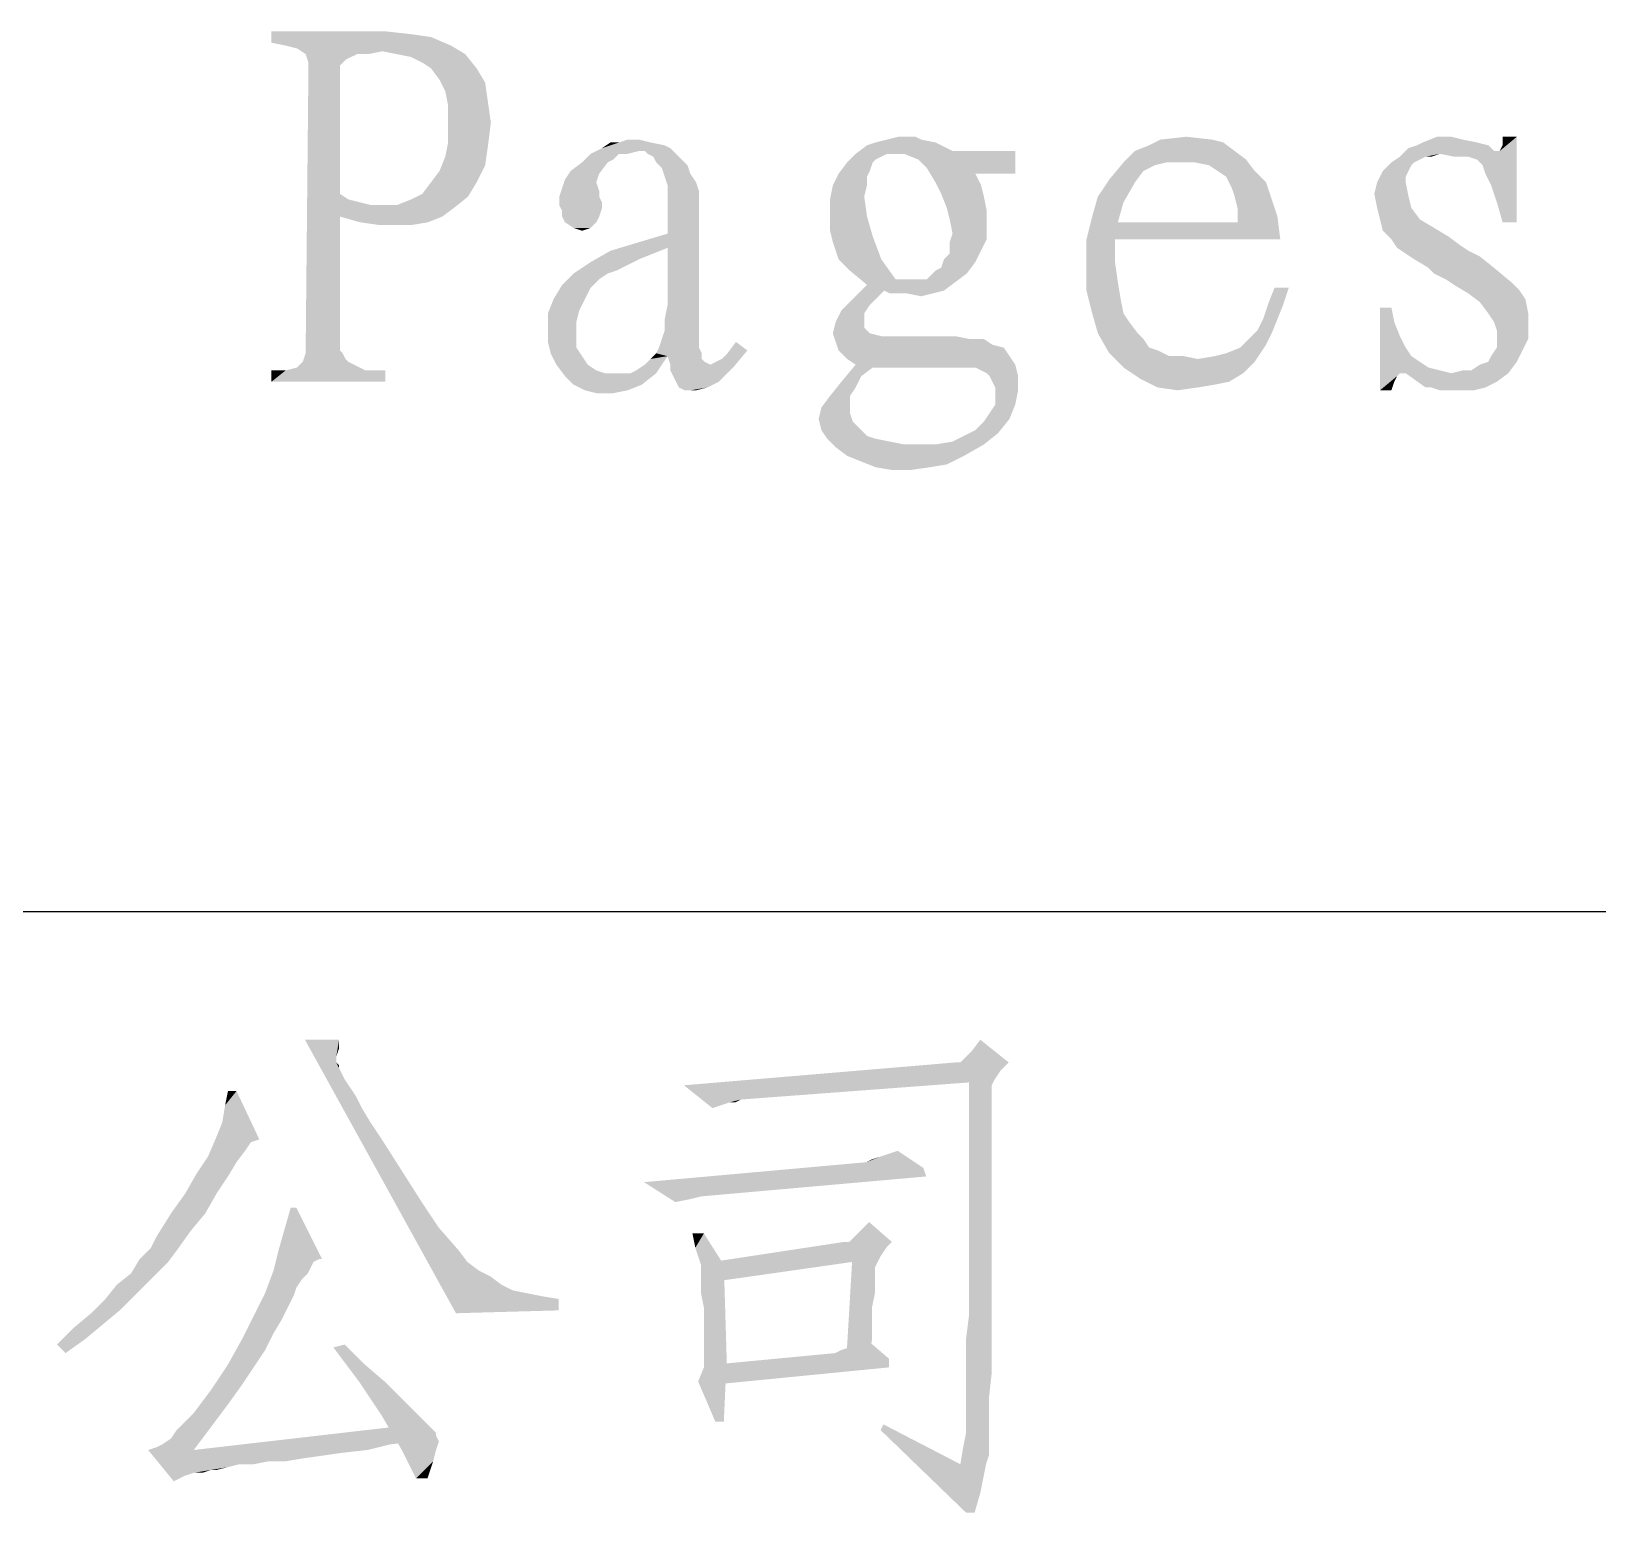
# Model space of a CAD drawing. Header units: millimetres. Extents: x 336 to 634, y 189 to 399.
# Drawn here: x 610.44 to 618.58, y 198.05 to 205.75 of the extents above; entities that cross this region are included whole.
import ezdxf

# ---------------------------------------------------------------- set-up
doc = ezdxf.new("R2010")
doc.units = ezdxf.units.MM

msp = doc.modelspace()

# ---------------------------------------------------------------- linework, layer by layer
at = {"color": 7, "linetype": 'Continuous'}
msp.add_line((448.54993, 201.17685), (628.54993, 201.17685), dxfattribs=at)
for points in [[(612.2788, 205.75304), (612.41213, 205.73823), (611.68621, 205.69378)], [(612.2788, 205.75304), (611.68621, 205.69378), (611.68621, 205.75304)], [(612.41213, 205.73823), (612.51584, 205.72341), (611.68621, 205.69378)], [(611.76028, 205.67897), (611.68621, 205.69378), (612.51584, 205.72341)], [(611.76028, 205.67897), (612.51584, 205.72341), (612.61954, 205.67897)], [(612.61954, 205.67897), (611.81954, 205.66415), (611.76028, 205.67897)], [(612.26398, 205.64934), (611.81954, 205.66415), (612.61954, 205.67897)], [(612.26398, 205.64934), (611.86398, 205.63452), (611.81954, 205.66415)], [(612.13065, 205.63452), (611.86398, 205.63452), (612.26398, 205.64934)], [(612.13065, 205.63452), (611.8788, 205.59008), (611.86398, 205.63452)], [(612.13065, 205.63452), (612.07139, 205.60489), (611.8788, 205.59008)], [(611.8788, 205.59008), (612.07139, 205.60489), (612.04176, 205.57526)], [(612.13065, 205.63452), (612.26398, 205.64934), (612.18991, 205.63452)], [(612.33806, 205.63452), (612.26398, 205.64934), (612.61954, 205.67897)], [(612.33806, 205.63452), (612.61954, 205.67897), (612.69361, 205.63452)], [(612.69361, 205.63452), (612.41213, 205.61971), (612.33806, 205.63452)], [(612.47139, 205.59008), (612.41213, 205.61971), (612.69361, 205.63452)], [(612.51584, 205.56045), (612.47139, 205.59008), (612.69361, 205.63452)], [(612.51584, 205.56045), (612.69361, 205.63452), (612.75287, 205.56045)], [(612.04176, 205.57526), (611.86398, 204.07897), (611.8788, 205.59008)], [(612.04176, 205.57526), (612.04176, 204.9086), (611.86398, 204.07897)], [(612.75287, 205.56045), (612.56028, 205.50119), (612.51584, 205.56045)], [(612.56028, 205.50119), (612.75287, 205.56045), (612.79732, 205.48638)], [(612.79732, 205.48638), (612.58991, 205.44193), (612.56028, 205.50119)], [(612.58991, 205.44193), (612.79732, 205.48638), (612.81213, 205.38267)], [(612.81213, 205.38267), (612.60472, 205.36786), (612.58991, 205.44193)], [(612.60472, 205.27897), (612.60472, 205.36786), (612.81213, 205.38267)], [(612.60472, 205.27897), (612.81213, 205.38267), (612.82695, 205.27897)], [(612.82695, 205.27897), (612.60472, 205.17526), (612.60472, 205.27897)], [(612.60472, 205.17526), (612.82695, 205.27897), (612.81213, 205.16045)], [(614.98991, 205.20489), (615.03435, 205.20489), (614.88621, 205.19008)], [(614.98991, 205.20489), (614.88621, 205.19008), (614.94547, 205.20489)], [(614.88621, 205.19008), (615.03435, 205.20489), (615.06398, 205.19008)], [(616.30843, 205.19008), (616.44176, 205.20489), (616.57509, 205.19008)], [(617.81954, 205.20489), (617.8788, 205.19008), (617.67139, 205.17526)], [(617.81954, 205.20489), (617.67139, 205.17526), (617.74547, 205.20489)], [(617.99732, 205.0123), (618.07139, 205.13082), (618.16028, 205.20489)], [(618.02695, 204.95304), (617.99732, 205.0123), (618.16028, 205.20489)], [(618.05658, 204.86415), (618.02695, 204.95304), (618.16028, 205.20489)], [(618.08621, 204.76045), (618.05658, 204.86415), (618.16028, 205.20489)], [(618.07139, 205.13082), (618.08621, 205.16045), (618.16028, 205.20489)], [(618.16028, 205.20489), (618.08621, 205.16045), (618.08621, 205.20489)], [(618.08621, 204.76045), (618.16028, 205.20489), (618.16028, 204.76045)], [(612.81213, 205.16045), (612.58991, 205.10119), (612.60472, 205.17526)], [(612.58991, 205.10119), (612.81213, 205.16045), (612.79732, 205.05675)], [(613.49361, 205.116), (613.46398, 205.08638), (613.30102, 205.07156)], [(613.49361, 205.116), (613.30102, 205.07156), (613.34547, 205.116)], [(613.76028, 205.14563), (613.59732, 205.13082), (613.34547, 205.116)], [(613.76028, 205.14563), (613.34547, 205.116), (613.40472, 205.14563)], [(613.49361, 205.116), (613.34547, 205.116), (613.59732, 205.13082)], [(613.65658, 205.17526), (613.73065, 205.16045), (613.40472, 205.14563)], [(613.49361, 205.17526), (613.65658, 205.17526), (613.40472, 205.14563)], [(613.49361, 205.17526), (613.40472, 205.14563), (613.44917, 205.17526)], [(613.40472, 205.14563), (613.73065, 205.16045), (613.76028, 205.14563)], [(613.59732, 205.19008), (613.49361, 205.17526), (613.53806, 205.19008)], [(613.49361, 205.17526), (613.59732, 205.19008), (613.65658, 205.17526)], [(613.49361, 205.116), (613.59732, 205.13082), (613.53806, 205.116)], [(613.62695, 205.13082), (613.59732, 205.13082), (613.76028, 205.14563)], [(613.64176, 205.116), (613.62695, 205.13082), (613.76028, 205.14563)], [(613.64176, 205.116), (613.76028, 205.14563), (613.78991, 205.116)], [(613.78991, 205.116), (613.67139, 205.10119), (613.64176, 205.116)], [(613.67139, 205.10119), (613.78991, 205.116), (613.81954, 205.08638)], [(614.88621, 205.11601), (614.85658, 205.10119), (614.6788, 205.07156)], [(614.88621, 205.11601), (614.6788, 205.07156), (614.72324, 205.11601)], [(615.22695, 205.13082), (614.72324, 205.11601), (614.7825, 205.16045)], [(615.22695, 205.13082), (615.55287, 205.13082), (614.72324, 205.11601)], [(614.88621, 205.11601), (614.72324, 205.11601), (615.55287, 205.13082)], [(615.13806, 205.17526), (614.7825, 205.16045), (614.82695, 205.17526)], [(614.7825, 205.16045), (615.13806, 205.17526), (615.22695, 205.13082)], [(615.06398, 205.19008), (614.82695, 205.17526), (614.88621, 205.19008)], [(614.82695, 205.17526), (615.06398, 205.19008), (615.13806, 205.17526)], [(614.91584, 205.11601), (614.88621, 205.11601), (615.55287, 205.13082)], [(614.97509, 205.11601), (614.91584, 205.11601), (615.55287, 205.13082)], [(615.04917, 205.08638), (614.97509, 205.11601), (615.55287, 205.13082)], [(615.09361, 205.04193), (615.04917, 205.08638), (615.55287, 205.13082)], [(615.34547, 205.0123), (615.09361, 205.04193), (615.55287, 205.13082)], [(615.34547, 205.0123), (615.55287, 205.13082), (615.55287, 205.0123)], [(616.69361, 205.13082), (616.75287, 205.08638), (616.11584, 205.07156)], [(616.69361, 205.13082), (616.11584, 205.07156), (616.17509, 205.13082)], [(616.17509, 205.13082), (616.24917, 205.16045), (616.63435, 205.17526)], [(616.17509, 205.13082), (616.63435, 205.17526), (616.69361, 205.13082)], [(616.57509, 205.19008), (616.63435, 205.17526), (616.24917, 205.16045)], [(616.57509, 205.19008), (616.24917, 205.16045), (616.30843, 205.19008)], [(617.76028, 205.11601), (617.55287, 205.10119), (617.59732, 205.14563)], [(617.68621, 205.10119), (617.55287, 205.10119), (617.76028, 205.11601)], [(618.01213, 205.16045), (617.59732, 205.14563), (617.64176, 205.16045)], [(617.59732, 205.14563), (618.01213, 205.16045), (618.04176, 205.13082)], [(617.59732, 205.14563), (618.04176, 205.13082), (617.76028, 205.11601)], [(617.95287, 205.17526), (617.64176, 205.16045), (617.67139, 205.17526)], [(617.64176, 205.16045), (617.95287, 205.17526), (618.01213, 205.16045)], [(617.67139, 205.17526), (617.8788, 205.19008), (617.95287, 205.17526)], [(617.68621, 205.10119), (617.76028, 205.11601), (617.71584, 205.10119)], [(618.05658, 205.13082), (618.07139, 205.13082), (617.76028, 205.11601)], [(618.04176, 205.13082), (618.05658, 205.13082), (617.76028, 205.11601)], [(617.83435, 205.10119), (617.76028, 205.11601), (618.07139, 205.13082)], [(617.90843, 205.10119), (617.83435, 205.10119), (618.07139, 205.13082)], [(617.95287, 205.08638), (617.90843, 205.10119), (618.07139, 205.13082)], [(617.9825, 205.05675), (617.95287, 205.08638), (618.07139, 205.13082)], [(617.99732, 205.0123), (617.9825, 205.05675), (618.07139, 205.13082)], [(612.51584, 204.96786), (612.56028, 205.02712), (612.79732, 205.05675)], [(612.51584, 204.96786), (612.79732, 205.05675), (612.75287, 204.96786)], [(612.79732, 205.05675), (612.56028, 205.02712), (612.58991, 205.10119)], [(613.43435, 205.07156), (613.24176, 205.02712), (613.30102, 205.07156)], [(613.24176, 205.02712), (613.43435, 205.07156), (613.38991, 205.0123)], [(613.30102, 205.07156), (613.46398, 205.08638), (613.43435, 205.07156)], [(613.81954, 205.08638), (613.68621, 205.07156), (613.67139, 205.10119)], [(613.68621, 205.07156), (613.81954, 205.08638), (613.84917, 205.05675)], [(613.84917, 205.05675), (613.71584, 205.04193), (613.68621, 205.07156)], [(613.71584, 205.04193), (613.84917, 205.05675), (613.86398, 205.0123)], [(613.86398, 205.0123), (613.73065, 204.99749), (613.71584, 205.04193)], [(614.81213, 205.07156), (614.79732, 205.02712), (614.63435, 205.0123)], [(614.81213, 205.07156), (614.63435, 205.0123), (614.6788, 205.07156)], [(614.85658, 205.10119), (614.82695, 205.08638), (614.6788, 205.07156)], [(614.6788, 205.07156), (614.82695, 205.08638), (614.81213, 205.07156)], [(615.34547, 205.0123), (615.13806, 204.96786), (615.09361, 205.04193)], [(616.2788, 205.05675), (616.04176, 204.98267), (616.11584, 205.07156)], [(616.2788, 205.05675), (616.21954, 205.02712), (616.04176, 204.98267)], [(616.33806, 205.07156), (616.11584, 205.07156), (616.75287, 205.08638)], [(616.11584, 205.07156), (616.33806, 205.07156), (616.2788, 205.05675)], [(616.41213, 205.07156), (616.33806, 205.07156), (616.75287, 205.08638)], [(616.48621, 205.07156), (616.41213, 205.07156), (616.75287, 205.08638)], [(616.56028, 205.05675), (616.48621, 205.07156), (616.75287, 205.08638)], [(616.60472, 205.02712), (616.56028, 205.05675), (616.75287, 205.08638)], [(616.60472, 205.02712), (616.75287, 205.08638), (616.79732, 205.02712)], [(617.62695, 205.07156), (617.61213, 205.05675), (617.46398, 205.02712)], [(617.62695, 205.07156), (617.46398, 205.02712), (617.50843, 205.07156)], [(617.46398, 205.02712), (617.61213, 205.05675), (617.59732, 205.02712)], [(617.68621, 205.10119), (617.65658, 205.08638), (617.50843, 205.07156)], [(617.68621, 205.10119), (617.50843, 205.07156), (617.55287, 205.10119)], [(617.50843, 205.07156), (617.65658, 205.08638), (617.62695, 205.07156)], [(612.75287, 204.96786), (612.47139, 204.9086), (612.51584, 204.96786)], [(612.47139, 204.9086), (612.75287, 204.96786), (612.70843, 204.89378)], [(613.37509, 204.96786), (613.19732, 204.93823), (613.21213, 204.98267)], [(613.19732, 204.93823), (613.37509, 204.96786), (613.38991, 204.92341)], [(613.38991, 205.0123), (613.21213, 204.98267), (613.24176, 205.02712)], [(613.21213, 204.98267), (613.38991, 205.0123), (613.37509, 204.96786)], [(613.73065, 204.99749), (613.86398, 205.0123), (613.89361, 204.96786)], [(613.89361, 204.96786), (613.74547, 204.95304), (613.73065, 204.99749)], [(613.74547, 204.95304), (613.89361, 204.96786), (613.90843, 204.92341)], [(613.90843, 204.92341), (613.74547, 204.89378), (613.74547, 204.95304)], [(614.7825, 204.95304), (614.76769, 204.89378), (614.58991, 204.87897)], [(614.7825, 204.95304), (614.58991, 204.87897), (614.60472, 204.95304)], [(614.7825, 204.99749), (614.60472, 204.95304), (614.63435, 205.0123)], [(614.60472, 204.95304), (614.7825, 204.99749), (614.7825, 204.95304)], [(614.63435, 205.0123), (614.79732, 205.02712), (614.7825, 204.99749)], [(615.13806, 204.96786), (615.34547, 205.0123), (615.37509, 204.95304)], [(615.37509, 204.95304), (615.16769, 204.9086), (615.13806, 204.96786)], [(615.16769, 204.9086), (615.37509, 204.95304), (615.38991, 204.89378)], [(616.17509, 204.96786), (615.9825, 204.89378), (616.04176, 204.98267)], [(615.9825, 204.89378), (616.17509, 204.96786), (616.11584, 204.86415)], [(616.04176, 204.98267), (616.21954, 205.02712), (616.17509, 204.96786)], [(616.79732, 205.02712), (616.64917, 204.99749), (616.60472, 205.02712)], [(616.64917, 204.99749), (616.79732, 205.02712), (616.85658, 204.96786)], [(616.85658, 204.96786), (616.6788, 204.93823), (616.64917, 204.99749)], [(616.69361, 204.89378), (616.6788, 204.93823), (616.85658, 204.96786)], [(616.69361, 204.89378), (616.85658, 204.96786), (616.88621, 204.87897)], [(617.5825, 204.96786), (617.41954, 204.9086), (617.43435, 204.96786)], [(617.41954, 204.9086), (617.5825, 204.96786), (617.59732, 204.89378)], [(617.59732, 205.02712), (617.5825, 204.99749), (617.43435, 204.96786)], [(617.59732, 205.02712), (617.43435, 204.96786), (617.46398, 205.02712)], [(617.43435, 204.96786), (617.5825, 204.99749), (617.5825, 204.96786)], [(612.04176, 204.9086), (612.04176, 204.79008), (611.86398, 204.07897)], [(612.04176, 204.9086), (612.08621, 204.87897), (612.04176, 204.79008)], [(612.08621, 204.87897), (612.14547, 204.86415), (612.04176, 204.79008)], [(612.33806, 204.84934), (612.41213, 204.87897), (612.70843, 204.89378)], [(612.33806, 204.84934), (612.70843, 204.89378), (612.63435, 204.83452)], [(612.70843, 204.89378), (612.41213, 204.87897), (612.47139, 204.9086)], [(613.38991, 204.92341), (613.1825, 204.89378), (613.19732, 204.93823)], [(613.1825, 204.89378), (613.38991, 204.92341), (613.38991, 204.89378)], [(613.38991, 204.89378), (613.40472, 204.86415), (613.1825, 204.84934)], [(613.38991, 204.89378), (613.1825, 204.84934), (613.1825, 204.89378)], [(613.74547, 204.89378), (613.90843, 204.92341), (613.90843, 204.86415)], [(613.90843, 204.86415), (613.74547, 204.70119), (613.74547, 204.89378)], [(614.58991, 204.80489), (614.58991, 204.87897), (614.76769, 204.89378)], [(614.58991, 204.80489), (614.76769, 204.89378), (614.7825, 204.79008)], [(615.38991, 204.89378), (615.19732, 204.83452), (615.16769, 204.9086)], [(615.19732, 204.83452), (615.38991, 204.89378), (615.40472, 204.81971)], [(616.11584, 204.86415), (615.95287, 204.79008), (615.9825, 204.89378)], [(616.88621, 204.87897), (616.70843, 204.83452), (616.69361, 204.89378)], [(616.70843, 204.83452), (616.88621, 204.87897), (616.91584, 204.79008)], [(617.59732, 204.89378), (617.43435, 204.83452), (617.41954, 204.9086)], [(617.43435, 204.83452), (617.59732, 204.89378), (617.61213, 204.83452)], [(612.04176, 204.79008), (612.04176, 204.09378), (611.86398, 204.07897)], [(612.14547, 204.86415), (612.20472, 204.84934), (612.04176, 204.79008)], [(612.33806, 204.84934), (612.63435, 204.83452), (612.04176, 204.79008)], [(612.2788, 204.84934), (612.33806, 204.84934), (612.04176, 204.79008)], [(612.20472, 204.84934), (612.2788, 204.84934), (612.04176, 204.79008)], [(612.04176, 204.79008), (612.63435, 204.83452), (612.57509, 204.79008)], [(612.57509, 204.79008), (612.14547, 204.76045), (612.04176, 204.79008)], [(612.14547, 204.76045), (612.57509, 204.79008), (612.50102, 204.76045)], [(613.1825, 204.84934), (613.40472, 204.86415), (613.40472, 204.83452)], [(613.40472, 204.83452), (613.19732, 204.81971), (613.1825, 204.84934)], [(613.19732, 204.79008), (613.19732, 204.81971), (613.40472, 204.83452)], [(613.19732, 204.79008), (613.40472, 204.83452), (613.38991, 204.79008)], [(613.38991, 204.79008), (613.21213, 204.76045), (613.19732, 204.79008)], [(613.21213, 204.76045), (613.38991, 204.79008), (613.37509, 204.76045)], [(613.73065, 204.25675), (613.74547, 204.33082), (613.90843, 204.86415)], [(613.73065, 204.19749), (613.73065, 204.25675), (613.90843, 204.86415)], [(613.73065, 204.19749), (613.90843, 204.86415), (613.90843, 204.1086)], [(613.74547, 204.62712), (613.74547, 204.70119), (613.90843, 204.86415)], [(613.74547, 204.5086), (613.74547, 204.62712), (613.90843, 204.86415)], [(613.74547, 204.41971), (613.74547, 204.5086), (613.90843, 204.86415)], [(613.74547, 204.33082), (613.74547, 204.41971), (613.90843, 204.86415)], [(614.7825, 204.79008), (614.58991, 204.71601), (614.58991, 204.80489)], [(614.58991, 204.71601), (614.7825, 204.79008), (614.81213, 204.68638)], [(615.40472, 204.81971), (615.21213, 204.77526), (615.19732, 204.83452)], [(615.21213, 204.77526), (615.40472, 204.81971), (615.40472, 204.74563)], [(616.08621, 204.76045), (615.92324, 204.67156), (615.95287, 204.79008)], [(615.95287, 204.79008), (616.11584, 204.86415), (616.08621, 204.76045)], [(616.91584, 204.79008), (616.70843, 204.76045), (616.70843, 204.83452)], [(616.70843, 204.76045), (616.91584, 204.79008), (616.93065, 204.67156)], [(617.61213, 204.83452), (617.44917, 204.77526), (617.43435, 204.83452)], [(617.44917, 204.77526), (617.61213, 204.83452), (617.65658, 204.77526)], [(612.50102, 204.76045), (612.24917, 204.74563), (612.14547, 204.76045)], [(612.33806, 204.74563), (612.24917, 204.74563), (612.50102, 204.76045)], [(612.33806, 204.74563), (612.50102, 204.76045), (612.41213, 204.74563)], [(613.37509, 204.76045), (613.25658, 204.73082), (613.21213, 204.76045)], [(613.25658, 204.73082), (613.37509, 204.76045), (613.34547, 204.73082)], [(613.34547, 204.73082), (613.30102, 204.71601), (613.25658, 204.73082)], [(614.81213, 204.68638), (614.60472, 204.65674), (614.58991, 204.71601)], [(615.40472, 204.74563), (615.22695, 204.70119), (615.21213, 204.77526)], [(615.22695, 204.70119), (615.40472, 204.74563), (615.40472, 204.67156)], [(616.08621, 204.76045), (616.70843, 204.76045), (615.92324, 204.67156)], [(616.07139, 204.67156), (615.92324, 204.67156), (616.70843, 204.76045)], [(616.93065, 204.67156), (616.07139, 204.67156), (616.70843, 204.76045)], [(617.65658, 204.77526), (617.46398, 204.71601), (617.44917, 204.77526)], [(617.65658, 204.77526), (617.73065, 204.73082), (617.46398, 204.71601)], [(617.46398, 204.71601), (617.73065, 204.73082), (617.80472, 204.68638)], [(617.80472, 204.68638), (617.50843, 204.67156), (617.46398, 204.71601)], [(613.74547, 204.62712), (613.44917, 204.6123), (613.59732, 204.65675)], [(613.44917, 204.6123), (613.74547, 204.62712), (613.67139, 204.59749)], [(613.74547, 204.62712), (613.59732, 204.65675), (613.74547, 204.70119)], [(614.61954, 204.6123), (614.60472, 204.65674), (614.81213, 204.68638)], [(614.63435, 204.56786), (614.61954, 204.6123), (614.81213, 204.68638)], [(614.63435, 204.56786), (614.81213, 204.68638), (614.85658, 204.56786)], [(615.40472, 204.67156), (615.21213, 204.65674), (615.22695, 204.70119)], [(615.21213, 204.65674), (615.40472, 204.67156), (615.37509, 204.6123)], [(615.37509, 204.6123), (615.21213, 204.59749), (615.21213, 204.65674)], [(616.07139, 204.67156), (616.07139, 204.55304), (615.92324, 204.53823)], [(616.07139, 204.67156), (615.92324, 204.53823), (615.92324, 204.67156)], [(617.50843, 204.67156), (617.80472, 204.68638), (617.86398, 204.64193)], [(617.86398, 204.64193), (617.53806, 204.62712), (617.50843, 204.67156)], [(617.53806, 204.62712), (617.86398, 204.64193), (617.90843, 204.6123)], [(617.90843, 204.6123), (617.62695, 204.56786), (617.53806, 204.62712)], [(613.53806, 204.53823), (613.25658, 204.49378), (613.34547, 204.55304)], [(613.67139, 204.59749), (613.34547, 204.55304), (613.44917, 204.6123)], [(613.67139, 204.59749), (613.59732, 204.56786), (613.34547, 204.55304)], [(613.34547, 204.55304), (613.59732, 204.56786), (613.53806, 204.53823)], [(614.85658, 204.56786), (614.69361, 204.5086), (614.63435, 204.56786)], [(614.69361, 204.5086), (614.85658, 204.56786), (614.93065, 204.46415)], [(615.13806, 204.5086), (615.16769, 204.52341), (615.34547, 204.55304)], [(615.13806, 204.5086), (615.34547, 204.55304), (615.30102, 204.49378)], [(615.34547, 204.55304), (615.16769, 204.52341), (615.1825, 204.56786)], [(615.1825, 204.56786), (615.21213, 204.59749), (615.37509, 204.6123)], [(615.1825, 204.56786), (615.37509, 204.6123), (615.34547, 204.55304)], [(615.92324, 204.53823), (616.07139, 204.55304), (616.08621, 204.44934)], [(617.90843, 204.6123), (617.96769, 204.58267), (617.62695, 204.56786)], [(617.70102, 204.52341), (617.62695, 204.56786), (617.96769, 204.58267)], [(617.70102, 204.52341), (617.96769, 204.58267), (618.04176, 204.52341)], [(613.43435, 204.49378), (613.38991, 204.46415), (613.19732, 204.43452)], [(613.43435, 204.49378), (613.19732, 204.43452), (613.25658, 204.49378)], [(613.19732, 204.43452), (613.38991, 204.46415), (613.36028, 204.43452)], [(613.53806, 204.53823), (613.4788, 204.5086), (613.25658, 204.49378)], [(613.25658, 204.49378), (613.4788, 204.5086), (613.43435, 204.49378)], [(614.93065, 204.46415), (614.7825, 204.43452), (614.69361, 204.5086)], [(615.09361, 204.46415), (615.24176, 204.44934), (614.7825, 204.43452)], [(615.0788, 204.46415), (615.09361, 204.46415), (614.7825, 204.43452)], [(615.04917, 204.46415), (615.0788, 204.46415), (614.7825, 204.43452)], [(615.01954, 204.46415), (615.04917, 204.46415), (614.7825, 204.43452)], [(614.97509, 204.46415), (615.01954, 204.46415), (614.7825, 204.43452)], [(614.93065, 204.46415), (614.97509, 204.46415), (614.7825, 204.43452)], [(615.09361, 204.46415), (615.10843, 204.47897), (615.30102, 204.49378)], [(615.09361, 204.46415), (615.30102, 204.49378), (615.24176, 204.44934)], [(615.30102, 204.49378), (615.10843, 204.47897), (615.13806, 204.5086)], [(616.08621, 204.44934), (615.92324, 204.40489), (615.92324, 204.53823)], [(618.04176, 204.52341), (617.73065, 204.49378), (617.70102, 204.52341)], [(617.78991, 204.46415), (617.73065, 204.49378), (618.04176, 204.52341)], [(617.78991, 204.46415), (618.04176, 204.52341), (618.13065, 204.44934)], [(618.13065, 204.44934), (617.83435, 204.43452), (617.78991, 204.46415)], [(613.36028, 204.43452), (613.34547, 204.41971), (613.15287, 204.36045)], [(613.36028, 204.43452), (613.15287, 204.36045), (613.19732, 204.43452)], [(613.15287, 204.36045), (613.34547, 204.41971), (613.31584, 204.36045)], [(614.87139, 204.40489), (614.70843, 204.36045), (614.7825, 204.43452)], [(614.70843, 204.36045), (614.87139, 204.40489), (614.82695, 204.36045)], [(614.87139, 204.40489), (614.7825, 204.43452), (615.24176, 204.44934)], [(614.87139, 204.40489), (615.24176, 204.44934), (615.1825, 204.40489)], [(615.1825, 204.40489), (614.90102, 204.39008), (614.87139, 204.40489)], [(614.94547, 204.39008), (614.90102, 204.39008), (615.1825, 204.40489)], [(614.98991, 204.39008), (614.94547, 204.39008), (615.1825, 204.40489)], [(614.98991, 204.39008), (615.1825, 204.40489), (615.12324, 204.39008)], [(615.12324, 204.39008), (615.06398, 204.37526), (614.98991, 204.39008)], [(615.92324, 204.40489), (616.08621, 204.44934), (616.10102, 204.36045)], [(616.10102, 204.36045), (615.95287, 204.28638), (615.92324, 204.40489)], [(616.97509, 204.41971), (616.87139, 204.34563), (616.90102, 204.41971)], [(616.87139, 204.34563), (616.97509, 204.41971), (616.94547, 204.33082)], [(617.83435, 204.43452), (618.13065, 204.44934), (618.17509, 204.40489)], [(618.17509, 204.40489), (617.90843, 204.39008), (617.83435, 204.43452)], [(617.90843, 204.39008), (618.17509, 204.40489), (618.20472, 204.36045)], [(618.20472, 204.36045), (617.96769, 204.34563), (617.90843, 204.39008)], [(613.31584, 204.36045), (613.28621, 204.30119), (613.12324, 204.28638)], [(613.31584, 204.36045), (613.12324, 204.28638), (613.15287, 204.36045)], [(613.12324, 204.28638), (613.28621, 204.30119), (613.27139, 204.24193)], [(614.76769, 204.28638), (614.61954, 204.24193), (614.64917, 204.30119)], [(614.82695, 204.36045), (614.79732, 204.33082), (614.64917, 204.30119)], [(614.82695, 204.36045), (614.64917, 204.30119), (614.70843, 204.36045)], [(614.64917, 204.30119), (614.79732, 204.33082), (614.76769, 204.28638)], [(615.95287, 204.28638), (616.10102, 204.36045), (616.11584, 204.28638)], [(616.94547, 204.33082), (616.84176, 204.25675), (616.87139, 204.34563)], [(616.84176, 204.25675), (616.94547, 204.33082), (616.91584, 204.25675)], [(617.50843, 204.316), (617.52324, 204.24193), (617.44917, 203.88638)], [(617.50843, 204.316), (617.44917, 203.88638), (617.44917, 204.316)], [(618.01213, 204.28638), (617.96769, 204.34563), (618.20472, 204.36045)], [(618.01213, 204.28638), (618.20472, 204.36045), (618.21954, 204.28638)], [(613.27139, 204.24193), (613.12324, 204.2123), (613.12324, 204.28638)], [(613.12324, 204.2123), (613.27139, 204.24193), (613.27139, 204.16786)], [(614.76769, 204.24193), (614.76769, 204.2123), (614.60472, 204.18267)], [(614.76769, 204.24193), (614.60472, 204.18267), (614.61954, 204.24193)], [(614.61954, 204.24193), (614.76769, 204.28638), (614.76769, 204.24193)], [(616.11584, 204.28638), (615.9825, 204.18267), (615.95287, 204.28638)], [(616.11584, 204.28638), (616.14547, 204.24193), (615.9825, 204.18267)], [(615.9825, 204.18267), (616.14547, 204.24193), (616.18991, 204.18267)], [(616.91584, 204.25675), (616.81213, 204.19749), (616.84176, 204.25675)], [(616.81213, 204.19749), (616.91584, 204.25675), (616.88621, 204.18267)], [(617.52324, 204.24193), (617.55287, 204.16786), (617.44917, 203.88638)], [(618.21954, 204.28638), (618.04176, 204.24193), (618.01213, 204.28638)], [(618.04176, 204.24193), (618.21954, 204.28638), (618.21954, 204.22712)], [(618.21954, 204.22712), (618.05658, 204.19749), (618.04176, 204.24193)], [(618.05658, 204.15304), (618.05658, 204.19749), (618.21954, 204.22712)], [(618.05658, 204.15304), (618.21954, 204.22712), (618.21954, 204.15304)], [(613.27139, 204.16786), (613.12324, 204.13823), (613.12324, 204.2123)], [(613.12324, 204.13823), (613.27139, 204.16786), (613.27139, 204.1086)], [(613.27139, 204.1086), (613.13806, 204.07897), (613.12324, 204.13823)], [(613.70102, 204.1086), (613.71584, 204.15304), (613.73065, 204.19749)], [(613.90843, 204.1086), (613.70102, 204.1086), (613.73065, 204.19749)], [(614.16028, 204.09378), (614.05658, 204.07897), (614.10102, 204.13823)], [(614.60472, 204.18267), (614.76769, 204.2123), (614.79732, 204.18267)], [(614.79732, 204.18267), (614.61954, 204.13823), (614.60472, 204.18267)], [(614.79732, 204.18267), (614.85658, 204.16786), (614.61954, 204.13823)], [(615.24176, 204.16786), (615.31584, 204.15304), (614.61954, 204.13823)], [(614.91584, 204.16786), (615.24176, 204.16786), (614.61954, 204.13823)], [(614.85658, 204.16786), (614.91584, 204.16786), (614.61954, 204.13823)], [(615.31584, 204.15304), (615.38991, 204.15304), (614.61954, 204.13823)], [(614.61954, 204.13823), (615.38991, 204.15304), (615.43435, 204.12341)], [(615.43435, 204.12341), (614.63435, 204.09378), (614.61954, 204.13823)], [(616.18991, 204.18267), (616.04176, 204.07897), (615.9825, 204.18267)], [(616.18991, 204.18267), (616.21954, 204.15304), (616.04176, 204.07897)], [(616.21954, 204.15304), (616.24917, 204.1086), (616.04176, 204.07897)], [(616.85658, 204.12341), (616.72324, 204.1086), (616.76769, 204.15304)], [(616.88621, 204.18267), (616.76769, 204.15304), (616.81213, 204.19749)], [(616.76769, 204.15304), (616.88621, 204.18267), (616.85658, 204.12341)], [(617.55287, 204.16786), (617.5825, 204.1086), (617.44917, 203.88638)], [(618.21954, 204.15304), (618.05658, 204.1086), (618.05658, 204.15304)], [(618.05658, 204.1086), (618.21954, 204.15304), (618.18991, 204.09378)], [(612.05658, 204.07897), (612.07139, 204.04934), (611.84917, 204.03452)], [(612.05658, 204.07897), (611.84917, 204.03452), (611.86398, 204.07897)], [(611.86398, 204.07897), (612.04176, 204.09378), (612.05658, 204.07897)], [(613.13806, 204.07897), (613.27139, 204.1086), (613.30102, 204.06415)], [(613.30102, 204.06415), (613.16769, 204.01971), (613.13806, 204.07897)], [(613.16769, 204.01971), (613.30102, 204.06415), (613.33065, 204.01971)], [(613.55287, 203.97526), (613.5825, 203.99008), (613.74547, 204.06415)], [(613.55287, 203.97526), (613.74547, 204.06415), (613.68621, 203.97526)], [(613.5825, 203.99008), (613.62695, 204.01971), (613.74547, 204.06415)], [(613.62695, 204.01971), (613.65658, 204.04934), (613.74547, 204.06415)], [(613.74547, 204.06415), (613.65658, 204.04934), (613.68621, 204.07897)], [(613.90843, 204.1086), (613.68621, 204.07897), (613.70102, 204.1086)], [(613.68621, 204.07897), (613.90843, 204.1086), (613.92324, 204.07897)], [(613.68621, 204.07897), (613.92324, 204.07897), (613.74547, 204.06415)], [(613.74547, 204.06415), (613.92324, 204.07897), (613.92324, 204.04934)], [(613.92324, 204.04934), (613.76028, 204.01971), (613.74547, 204.06415)], [(613.96769, 204.01971), (613.99732, 204.03452), (614.16028, 204.09378)], [(613.96769, 204.01971), (614.16028, 204.09378), (614.08621, 204.00489)], [(613.99732, 204.03452), (614.02695, 204.04934), (614.16028, 204.09378)], [(614.02695, 204.04934), (614.05658, 204.07897), (614.16028, 204.09378)], [(615.43435, 204.12341), (615.49361, 204.1086), (614.63435, 204.09378)], [(614.63435, 204.09378), (615.49361, 204.1086), (615.52324, 204.06415)], [(615.52324, 204.06415), (614.6788, 204.04934), (614.63435, 204.09378)], [(614.72324, 204.01971), (614.6788, 204.04934), (615.52324, 204.06415)], [(614.72324, 204.01971), (615.52324, 204.06415), (615.55287, 204.01971)], [(616.24917, 204.1086), (616.29361, 204.09378), (616.04176, 204.07897)], [(616.04176, 204.07897), (616.29361, 204.09378), (616.35287, 204.06415)], [(616.35287, 204.06415), (616.11584, 204.00489), (616.04176, 204.07897)], [(616.42695, 204.06415), (616.50102, 204.04934), (616.11584, 204.00489)], [(616.35287, 204.06415), (616.42695, 204.06415), (616.11584, 204.00489)], [(616.50102, 204.04934), (616.58991, 204.06415), (616.82695, 204.07897)], [(616.50102, 204.04934), (616.82695, 204.07897), (616.79732, 204.03452)], [(616.82695, 204.07897), (616.58991, 204.06415), (616.64917, 204.07897)], [(616.64917, 204.07897), (616.72324, 204.1086), (616.85658, 204.12341)], [(616.64917, 204.07897), (616.85658, 204.12341), (616.82695, 204.07897)], [(617.5825, 204.1086), (617.61213, 204.06415), (617.44917, 203.88638)], [(617.61213, 204.06415), (617.55287, 203.97526), (617.44917, 203.88638)], [(617.61213, 204.06415), (617.65658, 204.03452), (617.55287, 203.97526)], [(618.01213, 204.03452), (618.02695, 204.06415), (618.18991, 204.09378)], [(618.01213, 204.03452), (618.18991, 204.09378), (618.16028, 204.03452)], [(618.18991, 204.09378), (618.02695, 204.06415), (618.05658, 204.1086)], [(612.21954, 203.99008), (612.2788, 203.99008), (611.68621, 203.93082)], [(612.17509, 203.99008), (612.21954, 203.99008), (611.68621, 203.93082)], [(611.76028, 203.99008), (612.17509, 203.99008), (611.68621, 203.93082)], [(611.76028, 203.99008), (611.68621, 203.93082), (611.68621, 203.99008)], [(611.68621, 203.93082), (612.2788, 203.99008), (612.2788, 203.93082)], [(612.14547, 204.00489), (611.76028, 203.99008), (611.81954, 204.00489)], [(611.76028, 203.99008), (612.14547, 204.00489), (612.17509, 203.99008)], [(612.08621, 204.03452), (612.11584, 204.01971), (611.81954, 204.00489)], [(612.08621, 204.03452), (611.81954, 204.00489), (611.84917, 204.03452)], [(611.81954, 204.00489), (612.11584, 204.01971), (612.14547, 204.00489)], [(611.84917, 204.03452), (612.07139, 204.04934), (612.08621, 204.03452)], [(613.33065, 204.01971), (613.21213, 203.96045), (613.16769, 204.01971)], [(613.33065, 204.01971), (613.37509, 203.99008), (613.21213, 203.96045)], [(613.37509, 203.99008), (613.41954, 203.97526), (613.21213, 203.96045)], [(613.55287, 203.97526), (613.68621, 203.97526), (613.21213, 203.96045)], [(613.50843, 203.97526), (613.55287, 203.97526), (613.21213, 203.96045)], [(613.46398, 203.97526), (613.50843, 203.97526), (613.21213, 203.96045)], [(613.41954, 203.97526), (613.46398, 203.97526), (613.21213, 203.96045)], [(613.25658, 203.91601), (613.21213, 203.96045), (613.68621, 203.97526)], [(613.25658, 203.91601), (613.68621, 203.97526), (613.61213, 203.91601)], [(613.92324, 204.04934), (613.93806, 204.03452), (613.76028, 204.01971)], [(613.76028, 204.01971), (613.93806, 204.03452), (613.96769, 204.01971)], [(613.96769, 204.01971), (614.08621, 204.00489), (613.76028, 203.99008)], [(613.96769, 204.01971), (613.76028, 203.99008), (613.76028, 204.01971)], [(613.77509, 203.96045), (613.76028, 203.99008), (614.08621, 204.00489)], [(613.78991, 203.93082), (613.77509, 203.96045), (614.08621, 204.00489)], [(613.78991, 203.93082), (614.08621, 204.00489), (614.01213, 203.93082)], [(614.81213, 204.00489), (614.64917, 203.93082), (614.72324, 204.01971)], [(614.81213, 204.00489), (614.75287, 203.96045), (614.64917, 203.93082)], [(614.72324, 204.01971), (615.55287, 204.01971), (614.81213, 204.00489)], [(614.91584, 204.00489), (614.81213, 204.00489), (615.55287, 204.01971)], [(614.98991, 204.00489), (614.91584, 204.00489), (615.55287, 204.01971)], [(615.04917, 204.00489), (614.98991, 204.00489), (615.55287, 204.01971)], [(615.10843, 204.00489), (615.04917, 204.00489), (615.55287, 204.01971)], [(615.1825, 204.00489), (615.10843, 204.00489), (615.55287, 204.01971)], [(615.25658, 204.00489), (615.1825, 204.00489), (615.55287, 204.01971)], [(615.30102, 204.00489), (615.25658, 204.00489), (615.55287, 204.01971)], [(615.34547, 204.00489), (615.30102, 204.00489), (615.55287, 204.01971)], [(615.37509, 203.99008), (615.34547, 204.00489), (615.55287, 204.01971)], [(615.40472, 203.97526), (615.37509, 203.99008), (615.55287, 204.01971)], [(615.41954, 203.96045), (615.40472, 203.97526), (615.55287, 204.01971)], [(615.41954, 203.96045), (615.55287, 204.01971), (615.56769, 203.96045)], [(616.50102, 204.04934), (616.79732, 204.03452), (616.11584, 204.00489)], [(616.11584, 204.00489), (616.79732, 204.03452), (616.76769, 204.00489)], [(616.76769, 204.00489), (616.20472, 203.94563), (616.11584, 204.00489)], [(616.76769, 204.00489), (616.73806, 203.97526), (616.20472, 203.94563)], [(616.20472, 203.94563), (616.73806, 203.97526), (616.66398, 203.93082)], [(617.55287, 203.97526), (617.53806, 203.96045), (617.44917, 203.88638)], [(617.65658, 204.03452), (617.70102, 204.00489), (617.55287, 203.97526)], [(617.70102, 204.00489), (617.76028, 203.99008), (617.55287, 203.97526)], [(617.5825, 203.97526), (617.55287, 203.97526), (617.76028, 203.99008)], [(617.5825, 203.97526), (617.76028, 203.99008), (617.81954, 203.97526)], [(617.81954, 203.97526), (617.68621, 203.90119), (617.5825, 203.97526)], [(618.11584, 203.97526), (618.05658, 203.93082), (617.68621, 203.90119)], [(617.81954, 203.97526), (618.11584, 203.97526), (617.68621, 203.90119)], [(617.92324, 203.99008), (617.81954, 203.97526), (617.8788, 203.99008)], [(618.11584, 203.97526), (617.81954, 203.97526), (617.92324, 203.99008)], [(617.92324, 203.99008), (617.96769, 204.01971), (618.16028, 204.03452)], [(617.92324, 203.99008), (618.16028, 204.03452), (618.11584, 203.97526)], [(618.16028, 204.03452), (617.96769, 204.01971), (618.01213, 204.03452)], [(613.61213, 203.91601), (613.31584, 203.88638), (613.25658, 203.91601)], [(613.31584, 203.88638), (613.61213, 203.91601), (613.53806, 203.88638)], [(614.01213, 203.93082), (613.80472, 203.90119), (613.78991, 203.93082)], [(613.80472, 203.90119), (614.01213, 203.93082), (613.95287, 203.90119)], [(613.95287, 203.90119), (613.83435, 203.88638), (613.80472, 203.90119)], [(613.86398, 203.88638), (613.83435, 203.88638), (613.95287, 203.90119)], [(613.86398, 203.88638), (613.95287, 203.90119), (613.89361, 203.88638)], [(614.72324, 203.90119), (614.58991, 203.85675), (614.64917, 203.93082)], [(614.58991, 203.85675), (614.72324, 203.90119), (614.69361, 203.85675)], [(614.64917, 203.93082), (614.75287, 203.96045), (614.72324, 203.90119)], [(615.56769, 203.96045), (615.43435, 203.93082), (615.41954, 203.96045)], [(615.44917, 203.90119), (615.43435, 203.93082), (615.56769, 203.96045)], [(615.44917, 203.90119), (615.56769, 203.96045), (615.56769, 203.88638)], [(615.56769, 203.88638), (615.44917, 203.87156), (615.44917, 203.90119)], [(616.66398, 203.93082), (616.29361, 203.90119), (616.20472, 203.94563)], [(616.66398, 203.93082), (616.58991, 203.91601), (616.29361, 203.90119)], [(616.29361, 203.90119), (616.58991, 203.91601), (616.50102, 203.90119)], [(616.50102, 203.90119), (616.39732, 203.88638), (616.29361, 203.90119)], [(617.53806, 203.96045), (617.52324, 203.93082), (617.44917, 203.88638)], [(617.44917, 203.88638), (617.52324, 203.93082), (617.50843, 203.88638)], [(617.71584, 203.90119), (617.68621, 203.90119), (618.05658, 203.93082)], [(617.71584, 203.90119), (618.05658, 203.93082), (617.99732, 203.90119)], [(617.99732, 203.90119), (617.76028, 203.88638), (617.71584, 203.90119)], [(617.81954, 203.88638), (617.76028, 203.88638), (617.99732, 203.90119)], [(617.8788, 203.88638), (617.81954, 203.88638), (617.99732, 203.90119)], [(617.8788, 203.88638), (617.99732, 203.90119), (617.93806, 203.88638)], [(613.53806, 203.88638), (613.37509, 203.87156), (613.31584, 203.88638)], [(613.37509, 203.87156), (613.53806, 203.88638), (613.46398, 203.87156)], [(614.69361, 203.85675), (614.69361, 203.8123), (614.54547, 203.79749)], [(614.69361, 203.85675), (614.54547, 203.79749), (614.58991, 203.85675)], [(614.54547, 203.79749), (614.69361, 203.8123), (614.69361, 203.76786)], [(615.55287, 203.8123), (615.41954, 203.76786), (615.44917, 203.8123)], [(615.41954, 203.76786), (615.55287, 203.8123), (615.52324, 203.73823)], [(615.44917, 203.8123), (615.44917, 203.87156), (615.56769, 203.88638)], [(615.44917, 203.8123), (615.56769, 203.88638), (615.55287, 203.8123)], [(614.69361, 203.76786), (614.53065, 203.73823), (614.54547, 203.79749)], [(614.53065, 203.73823), (614.69361, 203.76786), (614.70843, 203.72341)], [(614.70843, 203.72341), (614.54547, 203.67897), (614.53065, 203.73823)], [(615.34547, 203.67897), (615.38991, 203.72341), (615.52324, 203.73823)], [(615.34547, 203.67897), (615.52324, 203.73823), (615.46398, 203.66415)], [(615.52324, 203.73823), (615.38991, 203.72341), (615.41954, 203.76786)], [(614.70843, 203.72341), (614.73806, 203.69378), (614.54547, 203.67897)], [(614.54547, 203.67897), (614.73806, 203.69378), (614.7825, 203.64934)], [(614.7825, 203.64934), (614.57509, 203.63452), (614.54547, 203.67897)], [(614.57509, 203.63452), (614.7825, 203.64934), (614.82695, 203.63452)], [(615.22695, 203.61971), (615.28621, 203.64934), (615.46398, 203.66415)], [(615.22695, 203.61971), (615.46398, 203.66415), (615.38991, 203.60489)], [(615.46398, 203.66415), (615.28621, 203.64934), (615.34547, 203.67897)], [(614.82695, 203.63452), (614.61954, 203.59008), (614.57509, 203.63452)], [(614.82695, 203.63452), (614.90102, 203.61971), (614.61954, 203.59008)], [(614.90102, 203.61971), (614.97509, 203.60489), (614.61954, 203.59008)], [(615.13806, 203.60489), (615.38991, 203.60489), (614.61954, 203.59008)], [(615.06398, 203.60489), (615.13806, 203.60489), (614.61954, 203.59008)], [(614.97509, 203.60489), (615.06398, 203.60489), (614.61954, 203.59008)], [(614.6788, 203.54563), (614.61954, 203.59008), (615.38991, 203.60489)], [(614.6788, 203.54563), (615.38991, 203.60489), (615.28621, 203.54563)], [(615.38991, 203.60489), (615.13806, 203.60489), (615.22695, 203.61971)], [(615.28621, 203.54563), (614.75287, 203.51601), (614.6788, 203.54563)], [(614.75287, 203.51601), (615.28621, 203.54563), (615.19732, 203.50119)], [(615.19732, 203.50119), (614.82695, 203.48638), (614.75287, 203.51601)], [(614.82695, 203.48638), (615.19732, 203.50119), (615.10843, 203.48638)], [(615.10843, 203.48638), (614.91584, 203.47156), (614.82695, 203.48638)], [(614.91584, 203.47156), (615.10843, 203.48638), (615.00472, 203.47156)], [(611.8602, 200.50994), (612.03797, 200.50994), (612.02316, 200.42105)], [(611.8602, 200.50994), (612.02316, 200.42105), (612.02316, 200.39143)], [(612.02316, 200.39143), (612.64538, 199.08772), (611.8602, 200.50994)], [(612.03797, 200.50994), (612.03797, 200.4655), (612.02316, 200.42105)], [(615.32686, 200.45068), (615.37131, 200.50994), (615.51945, 200.39142)], [(612.02316, 200.39143), (612.03797, 200.37661), (612.03797, 200.3618)], [(612.02316, 200.39143), (612.03797, 200.3618), (612.64538, 199.08772)], [(615.51945, 200.39142), (615.47501, 200.34698), (613.83057, 200.27291)], [(615.2676, 200.39142), (615.51945, 200.39142), (613.83057, 200.27291)], [(615.2676, 200.39142), (613.83057, 200.27291), (615.23797, 200.39142)], [(615.2676, 200.39142), (615.29723, 200.42105), (615.32686, 200.45068)], [(615.51945, 200.39142), (615.2676, 200.39142), (615.32686, 200.45068)], [(612.03797, 200.3618), (612.05279, 200.33217), (612.64538, 199.08772)], [(612.05279, 200.33217), (612.0676, 200.30254), (612.64538, 199.08772)], [(615.47501, 200.34698), (615.44538, 200.30254), (613.83057, 200.27291)], [(611.40094, 200.00624), (611.43057, 200.08031), (611.50464, 200.24328)], [(611.40094, 200.00624), (611.50464, 200.24328), (611.62316, 199.99142)], [(611.43057, 200.08031), (611.44538, 200.1692), (611.50464, 200.24328)], [(611.50464, 200.24328), (611.44538, 200.1692), (611.4602, 200.24328)], [(612.0676, 200.30254), (612.09723, 200.25809), (612.64538, 199.08772)], [(612.09723, 200.25809), (612.12686, 200.21365), (612.64538, 199.08772)], [(615.44538, 200.30254), (615.31205, 200.28772), (613.83057, 200.27291)], [(613.83057, 200.27291), (615.31205, 200.28772), (614.12686, 200.19883)], [(613.83057, 200.27291), (614.12686, 200.19883), (614.0676, 200.18402)], [(613.83057, 200.27291), (614.0676, 200.18402), (614.02316, 200.1692)], [(614.02316, 200.1692), (613.97871, 200.15439), (613.83057, 200.27291)], [(615.31205, 200.28772), (615.44538, 200.30254), (615.43057, 200.27291)], [(615.43057, 200.27291), (615.31205, 200.08031), (615.31205, 200.28772)], [(615.43057, 200.27291), (615.43057, 200.24328), (615.31205, 200.08031)], [(615.43057, 200.24328), (615.43057, 200.21365), (615.31205, 200.08031)], [(612.12686, 200.21365), (612.15649, 200.15439), (612.64538, 199.08772)], [(612.15649, 200.15439), (612.20094, 200.08031), (612.64538, 199.08772)], [(614.0676, 200.18402), (614.12686, 200.19883), (614.09723, 200.18402)], [(615.43057, 200.21365), (615.43057, 200.15439), (615.31205, 200.08031)], [(615.31205, 200.08031), (615.43057, 200.15439), (615.43057, 200.08031)], [(612.20094, 200.08031), (612.2602, 199.99142), (612.64538, 199.08772)], [(615.43057, 200.08031), (615.43057, 199.97661), (615.31205, 199.87291)], [(615.43057, 200.08031), (615.31205, 199.87291), (615.31205, 200.08031)], [(611.57871, 199.97661), (611.35649, 199.90254), (611.40094, 200.00624)], [(611.40094, 200.00624), (611.62316, 199.99142), (611.57871, 199.97661)], [(612.2602, 199.99142), (612.3639, 199.82846), (612.64538, 199.08772)], [(611.50464, 199.87291), (611.29723, 199.81365), (611.35649, 199.90254)], [(611.57871, 199.97661), (611.54908, 199.93217), (611.35649, 199.90254)], [(611.35649, 199.90254), (611.54908, 199.93217), (611.50464, 199.87291)], [(614.77871, 199.87291), (614.89723, 199.91735), (614.94168, 199.93217)], [(614.77871, 199.87291), (614.94168, 199.93217), (615.07501, 199.84328)], [(614.77871, 199.87291), (614.85279, 199.90254), (614.89723, 199.91735)], [(614.77871, 199.87291), (614.80834, 199.88772), (614.85279, 199.90254)], [(615.31205, 199.87291), (615.43057, 199.97661), (615.43057, 199.85809)], [(611.29723, 199.81365), (611.50464, 199.87291), (611.4602, 199.79883)], [(612.3639, 199.82846), (612.4676, 199.6655), (612.64538, 199.08772)], [(615.07501, 199.84328), (613.62316, 199.7692), (614.77871, 199.87291)], [(615.07501, 199.84328), (615.08983, 199.79883), (613.62316, 199.7692)], [(615.43057, 199.85809), (615.31205, 199.69513), (615.31205, 199.87291)], [(615.31205, 199.69513), (615.43057, 199.85809), (615.43057, 199.69513)], [(611.4602, 199.79883), (611.23797, 199.70994), (611.29723, 199.81365)], [(611.23797, 199.70994), (611.4602, 199.79883), (611.40094, 199.70994)], [(613.62316, 199.7692), (615.08983, 199.79883), (613.91945, 199.69513)], [(613.91945, 199.69513), (613.78612, 199.6655), (613.62316, 199.7692)], [(611.40094, 199.70994), (611.1639, 199.60624), (611.23797, 199.70994)], [(611.1639, 199.60624), (611.40094, 199.70994), (611.34168, 199.60624)], [(612.4676, 199.6655), (612.55649, 199.53217), (612.64538, 199.08772)], [(613.91945, 199.69513), (613.8602, 199.68031), (613.78612, 199.6655)], [(615.43057, 199.69513), (615.31205, 199.51735), (615.31205, 199.69513)], [(615.31205, 199.51735), (615.43057, 199.69513), (615.43057, 199.51735)], [(611.34168, 199.60624), (611.2676, 199.51735), (611.08983, 199.48772)], [(611.34168, 199.60624), (611.08983, 199.48772), (611.1639, 199.60624)], [(611.72686, 199.42846), (611.75649, 199.53217), (611.81575, 199.63587)], [(611.93427, 199.3692), (611.72686, 199.42846), (611.81575, 199.63587)], [(611.81575, 199.63587), (611.75649, 199.53217), (611.78612, 199.63587)], [(611.93427, 199.3692), (611.81575, 199.63587), (611.94908, 199.3692)], [(611.0602, 199.42846), (611.08983, 199.48772), (611.2676, 199.51735)], [(611.0602, 199.42846), (611.2676, 199.51735), (611.19353, 199.41365)], [(612.55649, 199.53217), (612.6602, 199.41365), (612.64538, 199.08772)], [(613.93427, 199.50254), (613.88983, 199.42846), (613.87501, 199.50254)], [(613.90464, 199.38402), (613.88983, 199.42846), (613.93427, 199.50254)], [(613.91945, 199.33957), (613.90464, 199.38402), (613.93427, 199.50254)], [(613.91945, 199.33957), (613.93427, 199.50254), (614.03797, 199.33957)], [(614.68983, 199.45809), (614.71945, 199.48772), (614.79353, 199.5618)], [(614.68983, 199.45809), (614.79353, 199.5618), (614.91205, 199.45809)], [(614.71945, 199.48772), (614.74908, 199.51735), (614.79353, 199.5618)], [(615.43057, 199.51735), (615.31205, 199.35439), (615.31205, 199.51735)], [(615.31205, 199.35439), (615.43057, 199.51735), (615.43057, 199.32476)], [(611.19353, 199.41365), (611.00094, 199.3692), (611.0602, 199.42846)], [(611.00094, 199.3692), (611.19353, 199.41365), (611.14908, 199.35439)], [(611.93427, 199.3692), (611.69723, 199.30994), (611.72686, 199.42846)], [(612.6602, 199.41365), (612.70464, 199.35439), (612.64538, 199.08772)], [(614.91205, 199.45809), (614.88242, 199.42846), (613.97871, 199.35439)], [(614.68983, 199.45809), (614.91205, 199.45809), (613.97871, 199.35439)], [(614.68983, 199.45809), (613.97871, 199.35439), (614.6602, 199.45809)], [(614.88242, 199.42846), (614.85279, 199.38402), (613.97871, 199.35439)], [(611.14908, 199.35439), (610.95649, 199.29513), (611.00094, 199.3692)], [(610.95649, 199.29513), (611.14908, 199.35439), (611.08983, 199.29513)], [(611.93427, 199.3692), (611.90464, 199.35439), (611.69723, 199.30994)], [(611.90464, 199.35439), (611.88983, 199.32476), (611.69723, 199.30994)], [(612.70464, 199.35439), (612.7639, 199.30994), (612.64538, 199.08772)], [(614.03797, 199.33957), (613.91945, 199.30994), (613.91945, 199.33957)], [(613.91945, 199.29513), (613.91945, 199.30994), (614.03797, 199.33957)], [(613.91945, 199.25068), (613.91945, 199.29513), (614.03797, 199.33957)], [(613.91945, 199.19143), (613.91945, 199.25068), (614.03797, 199.33957)], [(613.93427, 199.11735), (613.91945, 199.19143), (614.03797, 199.33957)], [(613.93427, 199.02846), (613.93427, 199.11735), (614.03797, 199.33957)], [(613.93427, 198.9692), (613.93427, 199.02846), (614.03797, 199.33957)], [(613.93427, 198.90994), (613.93427, 198.9692), (614.03797, 199.33957)], [(613.93427, 198.88031), (613.93427, 198.90994), (614.03797, 199.33957)], [(613.93427, 198.88031), (614.03797, 199.33957), (614.05279, 198.85068)], [(614.70464, 199.35439), (613.97871, 199.35439), (614.85279, 199.38402)], [(614.70464, 199.35439), (613.97871, 199.25068), (613.97871, 199.35439)], [(614.82316, 199.32476), (614.67501, 198.85068), (614.70464, 199.35439)], [(614.70464, 199.35439), (614.85279, 199.38402), (614.83797, 199.35439)], [(614.70464, 199.35439), (614.83797, 199.35439), (614.82316, 199.32476)], [(615.43057, 199.32476), (615.31205, 199.20624), (615.31205, 199.35439)], [(611.08983, 199.29513), (610.88242, 199.23587), (610.95649, 199.29513)], [(610.88242, 199.23587), (611.08983, 199.29513), (611.03057, 199.23587)], [(611.87501, 199.29513), (611.65279, 199.19142), (611.69723, 199.30994)], [(611.87501, 199.29513), (611.84538, 199.2655), (611.65279, 199.19142)], [(611.84538, 199.2655), (611.81575, 199.22105), (611.65279, 199.19142)], [(611.69723, 199.30994), (611.88983, 199.32476), (611.87501, 199.29513)], [(612.7639, 199.30994), (612.82316, 199.28031), (612.64538, 199.08772)], [(612.82316, 199.28031), (612.88242, 199.23587), (612.64538, 199.08772)], [(614.82316, 199.32476), (614.82316, 199.30994), (614.67501, 198.85068)], [(614.82316, 199.30994), (614.82316, 199.28031), (614.67501, 198.85068)], [(614.82316, 199.28031), (614.82316, 199.23587), (614.67501, 198.85068)], [(615.31205, 199.20624), (615.43057, 199.32476), (615.43057, 199.11735)], [(611.03057, 199.23587), (610.97131, 199.17661), (610.82316, 199.1618)], [(611.03057, 199.23587), (610.82316, 199.1618), (610.88242, 199.23587)], [(610.82316, 199.1618), (610.97131, 199.17661), (610.89723, 199.10254)], [(611.80094, 199.17661), (611.59353, 199.07291), (611.65279, 199.19142)], [(611.80094, 199.17661), (611.77131, 199.11735), (611.59353, 199.07291)], [(611.65279, 199.19142), (611.81575, 199.22105), (611.80094, 199.17661)], [(612.88242, 199.23587), (612.94168, 199.20624), (612.64538, 199.08772)], [(612.94168, 199.20624), (613.01575, 199.19142), (612.64538, 199.08772)], [(613.01575, 199.19142), (613.08983, 199.17661), (612.64538, 199.08772)], [(613.08983, 199.17661), (613.17871, 199.1618), (612.64538, 199.08772)], [(614.82316, 199.23587), (614.82316, 199.19143), (614.67501, 198.85068)], [(614.82316, 199.19143), (614.80834, 199.11735), (614.67501, 198.85068)], [(615.43057, 199.11735), (615.31205, 199.07291), (615.31205, 199.20624)], [(610.80834, 199.02846), (610.6602, 199.01365), (610.74908, 199.08772)], [(610.89723, 199.10254), (610.74908, 199.08772), (610.82316, 199.1618)], [(610.74908, 199.08772), (610.89723, 199.10254), (610.80834, 199.02846)], [(611.59353, 199.07291), (611.77131, 199.11735), (611.74168, 199.05809)], [(613.17871, 199.1618), (613.17871, 199.10254), (612.64538, 199.08772)], [(614.80834, 199.11735), (614.80834, 199.04328), (614.67501, 198.85068)], [(615.29723, 198.95439), (615.31205, 199.07291), (615.43057, 199.11735)], [(615.29723, 198.95439), (615.43057, 199.11735), (615.43057, 198.93957)], [(610.71945, 198.95439), (610.57131, 198.92476), (610.6602, 199.01365)], [(610.6602, 199.01365), (610.80834, 199.02846), (610.71945, 198.95439)], [(611.74168, 199.05809), (611.53427, 198.95439), (611.59353, 199.07291)], [(611.74168, 199.05809), (611.69723, 198.98402), (611.53427, 198.95439)], [(614.80834, 199.04328), (614.80834, 198.95439), (614.67501, 198.85068)], [(610.57131, 198.92476), (610.71945, 198.95439), (610.61575, 198.88031)], [(611.65279, 198.89513), (611.4602, 198.82106), (611.53427, 198.95439)], [(611.53427, 198.95439), (611.69723, 198.98402), (611.65279, 198.89513)], [(612.00834, 198.90994), (612.0676, 198.92476), (612.17131, 198.82106)], [(614.61575, 198.88031), (614.64538, 198.89513), (614.79353, 198.93957)], [(614.61575, 198.88031), (614.79353, 198.93957), (614.89723, 198.85068)], [(614.64538, 198.89513), (614.68983, 198.90994), (614.79353, 198.93957)], [(614.67501, 198.85068), (614.80834, 198.95439), (614.79353, 198.85068)], [(614.68983, 198.90994), (614.73427, 198.92476), (614.79353, 198.93957)], [(615.43057, 198.93957), (615.29723, 198.85068), (615.29723, 198.95439)], [(615.29723, 198.85068), (615.43057, 198.93957), (615.43057, 198.77661)], [(611.4602, 198.82106), (611.65279, 198.89513), (611.59353, 198.80624)], [(612.17131, 198.82106), (612.14168, 198.73217), (612.00834, 198.90994)], [(613.90464, 198.73217), (613.93427, 198.80624), (614.05279, 198.85068)], [(613.99353, 198.52476), (613.90464, 198.73217), (614.05279, 198.85068)], [(614.05279, 198.85068), (613.93427, 198.80624), (613.93427, 198.88031)], [(614.89723, 198.85068), (613.99353, 198.82105), (614.61575, 198.88031)], [(613.99353, 198.82105), (614.89723, 198.85068), (614.89723, 198.80624)], [(613.99353, 198.52476), (614.05279, 198.85068), (614.03797, 198.52476)], [(615.43057, 198.77661), (615.29723, 198.74698), (615.29723, 198.85068)], [(611.59353, 198.80624), (611.37131, 198.68772), (611.4602, 198.82106)], [(611.59353, 198.80624), (611.53427, 198.71735), (611.37131, 198.68772)], [(612.14168, 198.73217), (612.17131, 198.82106), (612.27501, 198.73217)], [(614.89723, 198.80624), (613.99353, 198.71735), (613.99353, 198.82105)], [(615.29723, 198.67291), (615.29723, 198.74698), (615.43057, 198.77661)], [(615.29723, 198.67291), (615.43057, 198.77661), (615.41575, 198.64328)], [(611.32686, 198.62846), (611.37131, 198.68772), (611.53427, 198.71735)], [(611.32686, 198.62846), (611.53427, 198.71735), (611.4602, 198.61365)], [(612.27501, 198.73217), (612.2602, 198.55439), (612.14168, 198.73217)], [(612.27501, 198.73217), (612.34908, 198.65809), (612.2602, 198.55439)], [(611.23797, 198.52476), (611.28242, 198.5692), (611.4602, 198.61365)], [(611.23797, 198.52476), (611.4602, 198.61365), (611.37131, 198.49513)], [(611.4602, 198.61365), (611.28242, 198.5692), (611.32686, 198.62846)], [(612.34908, 198.65809), (612.42316, 198.58402), (612.2602, 198.55439)], [(615.41575, 198.64328), (615.29723, 198.59883), (615.29723, 198.67291)], [(615.29723, 198.53957), (615.29723, 198.59883), (615.41575, 198.64328)], [(615.29723, 198.53957), (615.41575, 198.64328), (615.41575, 198.53957)], [(611.37131, 198.49513), (611.19353, 198.48031), (611.23797, 198.52476)], [(612.2602, 198.55439), (612.42316, 198.58402), (612.4676, 198.53957)], [(612.4676, 198.53957), (612.3639, 198.37661), (612.2602, 198.55439)], [(612.4676, 198.53957), (612.51205, 198.49513), (612.3639, 198.37661)], [(615.41575, 198.53957), (615.29723, 198.50994), (615.29723, 198.53957)], [(615.29723, 198.48031), (615.29723, 198.50994), (615.41575, 198.53957)], [(615.29723, 198.4655), (615.29723, 198.48031), (615.41575, 198.53957)], [(615.29723, 198.4655), (615.41575, 198.53957), (615.41575, 198.45068)], [(611.08983, 198.39143), (611.11945, 198.40624), (611.37131, 198.49513)], [(611.08983, 198.39143), (611.37131, 198.49513), (611.28242, 198.37661)], [(611.11945, 198.40624), (611.1639, 198.43587), (611.37131, 198.49513)], [(611.1639, 198.43587), (611.19353, 198.48031), (611.37131, 198.49513)], [(612.43797, 198.42105), (611.28242, 198.37661), (612.43797, 198.50994)], [(612.51205, 198.49513), (612.54168, 198.4655), (612.3639, 198.37661)], [(612.54168, 198.4655), (612.54168, 198.45068), (612.3639, 198.37661)], [(612.54168, 198.45068), (612.55649, 198.42105), (612.3639, 198.37661)], [(614.85279, 198.48031), (614.8676, 198.50994), (615.2676, 198.30254)], [(615.2676, 198.30254), (615.29723, 198.05068), (614.85279, 198.48031)], [(615.41575, 198.45068), (615.28242, 198.39142), (615.29723, 198.4655)], [(615.28242, 198.39142), (615.41575, 198.45068), (615.41575, 198.39142)], [(611.28242, 198.37661), (611.04538, 198.37661), (611.08983, 198.39143)], [(611.28242, 198.37661), (611.17871, 198.21365), (611.04538, 198.37661)], [(611.28242, 198.37661), (611.23797, 198.24328), (611.17871, 198.21365)], [(611.28242, 198.37661), (611.28242, 198.25809), (611.23797, 198.24328)], [(612.43797, 198.42105), (612.30464, 198.40624), (611.28242, 198.37661)], [(611.28242, 198.37661), (612.30464, 198.40624), (612.18612, 198.37661)], [(611.28242, 198.37661), (612.18612, 198.37661), (612.05279, 198.3618)], [(611.28242, 198.37661), (612.05279, 198.3618), (611.51945, 198.30254)], [(611.28242, 198.37661), (611.51945, 198.30254), (611.28242, 198.25809)], [(612.05279, 198.3618), (611.94908, 198.34698), (611.51945, 198.30254)], [(612.3639, 198.37661), (612.55649, 198.42105), (612.54168, 198.37661)], [(612.54168, 198.37661), (612.43797, 198.22846), (612.3639, 198.37661)], [(612.54168, 198.37661), (612.52686, 198.31735), (612.43797, 198.22846)], [(615.41575, 198.39142), (615.41575, 198.34698), (615.2676, 198.30254)], [(615.41575, 198.39142), (615.2676, 198.30254), (615.28242, 198.39142)], [(611.51945, 198.30254), (611.4602, 198.28772), (611.28242, 198.25809)], [(611.4602, 198.28772), (611.37131, 198.27291), (611.28242, 198.25809)], [(611.37131, 198.27291), (611.4602, 198.28772), (611.40094, 198.27291)], [(611.94908, 198.34698), (611.6676, 198.31735), (611.51945, 198.30254)], [(611.51945, 198.30254), (611.6676, 198.31735), (611.59353, 198.30254)], [(611.94908, 198.34698), (611.84538, 198.33217), (611.6676, 198.31735)], [(611.6676, 198.31735), (611.84538, 198.33217), (611.75649, 198.31735)], [(612.43797, 198.22846), (612.52686, 198.31735), (612.49723, 198.22846)], [(615.2676, 198.30254), (615.41575, 198.34698), (615.40094, 198.30254)], [(615.2676, 198.30254), (615.40094, 198.30254), (615.29723, 198.05068)], [(615.40094, 198.30254), (615.38612, 198.22846), (615.29723, 198.05068)], [(611.31205, 198.25809), (611.28242, 198.25809), (611.37131, 198.27291)], [(611.31205, 198.25809), (611.37131, 198.27291), (611.32686, 198.25809)], [(615.38612, 198.22846), (615.37131, 198.15439), (615.29723, 198.05068)], [(615.29723, 198.05068), (615.37131, 198.15439), (615.34168, 198.05068)]]:
    msp.add_solid(points, dxfattribs=at)

doc.saveas('drawing.dxf')
